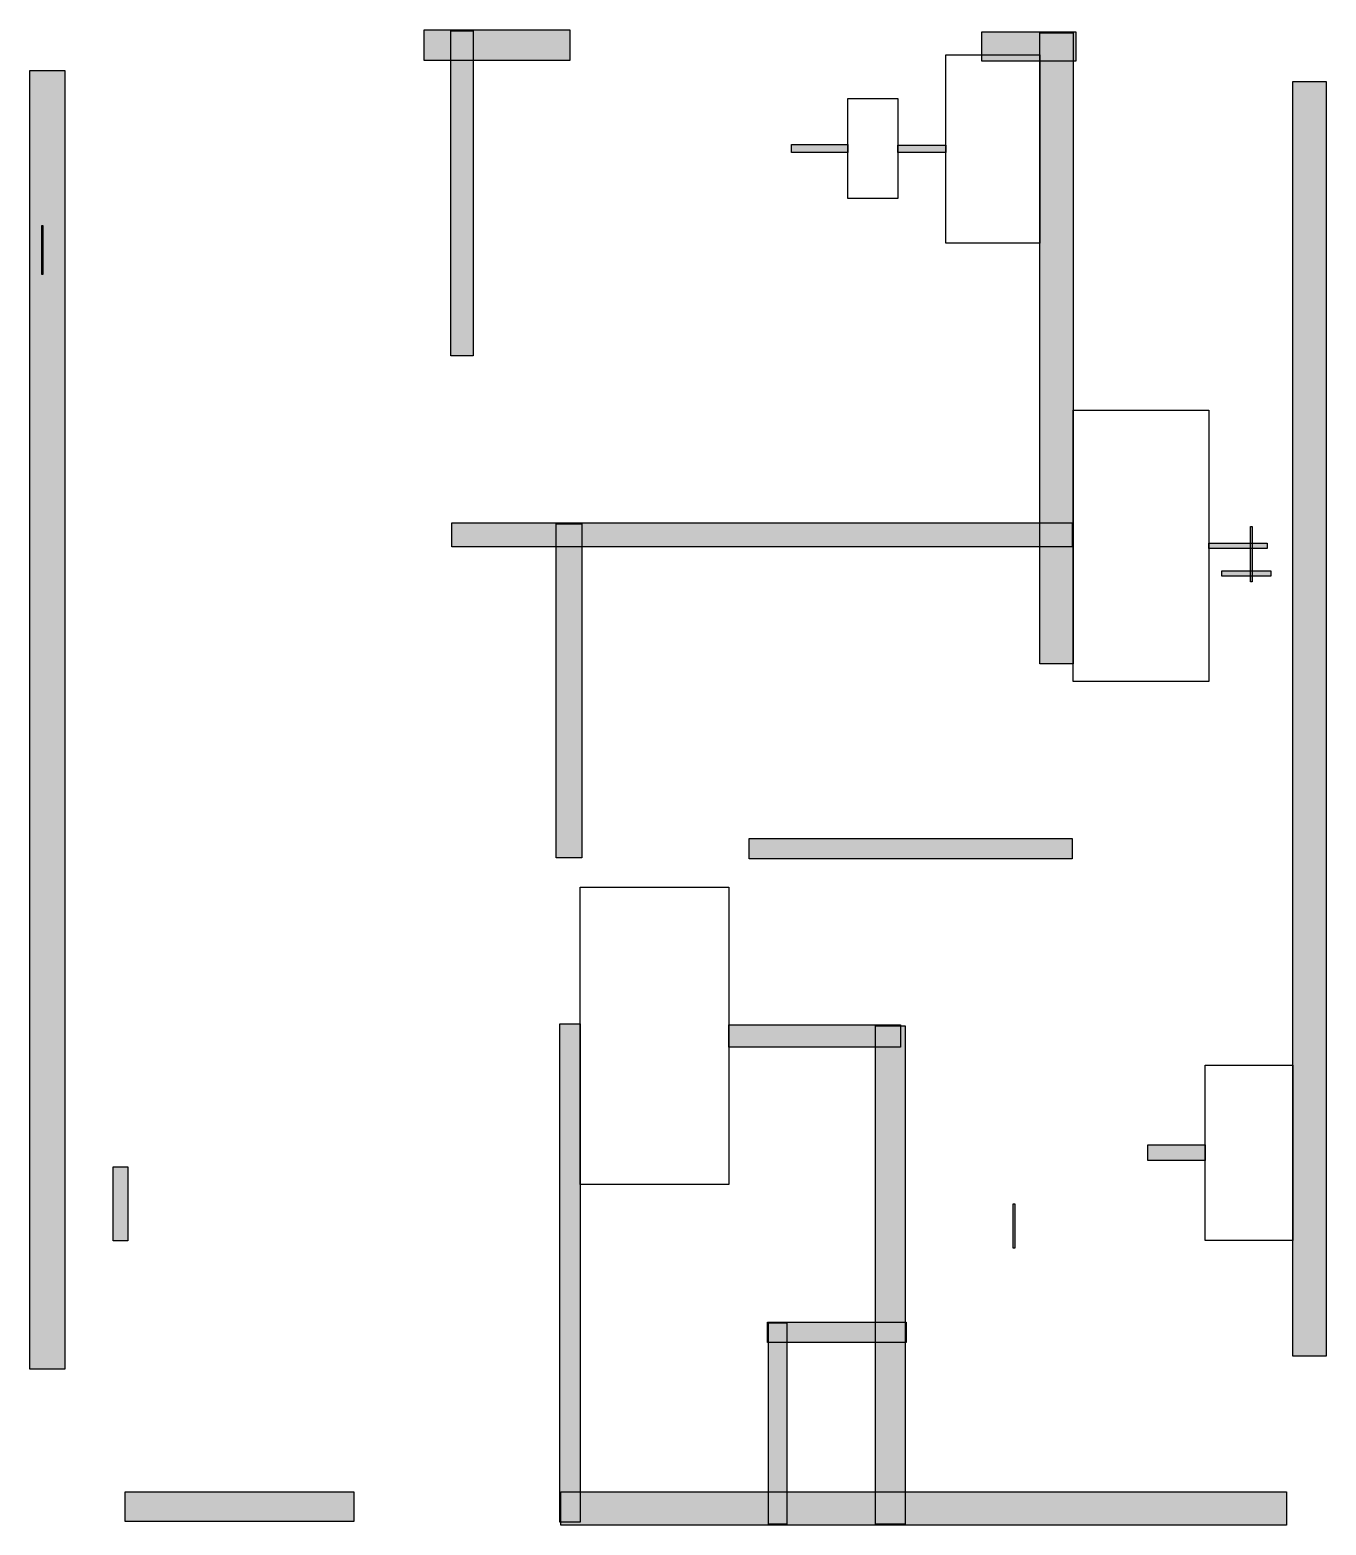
# Model space of a CAD drawing. Header units: centimetres. Extents: x 95 to 1331, y 118 to 1544.
import ezdxf

# ---------------------------------------------------------------- set-up
doc = ezdxf.new("R2010")
doc.units = ezdxf.units.CM
doc.layers.add('DOORZONE', color=2, linetype='Continuous')
doc.layers.add('WALL', color=7, linetype='Continuous')

msp = doc.modelspace()

# ---------------------------------------------------------------- hatches: boundary and pattern name
at = {"layer": 'WALL'}
h = msp.add_hatch(color=256, dxfattribs=at)
h.dxf.hatch_style = 1
h.paths.add_polyline_path([(470.8, 1543.52), (609.84, 1543.52), (609.84, 1514.48), (470.8, 1514.48)])
h = msp.add_hatch(color=256, dxfattribs=at)
h.dxf.hatch_style = 1
h.paths.add_polyline_path([(496.32, 1542.64), (517.44, 1542.64), (517.44, 1232.88), (496.32, 1232.88)])
h = msp.add_hatch(color=256, dxfattribs=at)
h.dxf.hatch_style = 1
h.paths.add_polyline_path([(1002.32, 1541.76), (1092.08, 1541.76), (1092.08, 1513.6), (1002.32, 1513.6)])
h = msp.add_hatch(color=256, dxfattribs=at)
h.dxf.hatch_style = 1
h.paths.add_polyline_path([(1057.76, 1540.88), (1089.44, 1540.88), (1089.44, 938.96), (1057.76, 938.96)])
h = msp.add_hatch(color=256, dxfattribs=at)
h.dxf.hatch_style = 1
h.paths.add_polyline_path([(95.04, 1504.8), (128.48, 1504.8), (128.48, 266.64), (95.04, 266.64)])
h = msp.add_hatch(color=256, dxfattribs=at)
h.dxf.hatch_style = 1
h.paths.add_polyline_path([(1298.88, 1494.24), (1330.56, 1494.24), (1330.56, 278.96), (1298.88, 278.96)])
h = msp.add_hatch(color=256, dxfattribs=at)
h.dxf.hatch_style = 1
h.paths.add_polyline_path([(821.04, 1434.4), (874.72, 1434.4), (874.72, 1426.48), (821.04, 1426.48)])
h = msp.add_hatch(color=256, dxfattribs=at)
h.dxf.hatch_style = 1
h.paths.add_polyline_path([(922.24, 1433.52), (968, 1433.52), (968, 1426.48), (922.24, 1426.48)])
h = msp.add_hatch(color=256, dxfattribs=at)
h.dxf.hatch_style = 1
h.paths.add_polyline_path([(106.48, 1356.96), (107.36, 1356.96), (107.36, 1310.32), (106.48, 1310.32)])
h = msp.add_hatch(color=256, dxfattribs=at)
h.dxf.hatch_style = 1
h.paths.add_polyline_path([(497.2, 1073.6), (1088.56, 1073.6), (1088.56, 1050.72), (497.2, 1050.72)])
h = msp.add_hatch(color=256, dxfattribs=at)
h.dxf.hatch_style = 1
h.paths.add_polyline_path([(596.64, 1072.72), (621.28, 1072.72), (621.28, 754.16), (596.64, 754.16)])
h = msp.add_hatch(color=256, dxfattribs=at)
h.dxf.hatch_style = 1
h.paths.add_polyline_path([(1258.4, 1070.08), (1260.16, 1070.08), (1260.16, 1017.28), (1258.4, 1017.28)])
h = msp.add_hatch(color=256, dxfattribs=at)
h.dxf.hatch_style = 1
h.paths.add_polyline_path([(1218.8, 1054.24), (1274.24, 1054.24), (1274.24, 1048.96), (1218.8, 1048.96)])
h = msp.add_hatch(color=256, dxfattribs=at)
h.dxf.hatch_style = 1
h.paths.add_polyline_path([(1231.12, 1027.84), (1277.76, 1027.84), (1277.76, 1022.56), (1231.12, 1022.56)])
h = msp.add_hatch(color=256, dxfattribs=at)
h.dxf.hatch_style = 1
h.paths.add_polyline_path([(780.56, 772.64), (1088.56, 772.64), (1088.56, 753.28), (780.56, 753.28)])
h = msp.add_hatch(color=256, dxfattribs=at)
h.dxf.hatch_style = 1
h.paths.add_polyline_path([(600.16, 595.76), (619.52, 595.76), (619.52, 120.56), (600.16, 120.56)])
h = msp.add_hatch(color=256, dxfattribs=at)
h.dxf.hatch_style = 1
h.paths.add_polyline_path([(761.2, 594.88), (924.88, 594.88), (924.88, 573.76), (761.2, 573.76)])
h = msp.add_hatch(color=256, dxfattribs=at)
h.dxf.hatch_style = 1
h.paths.add_polyline_path([(901.12, 594), (929.28, 594), (929.28, 118.8), (901.12, 118.8)])
h = msp.add_hatch(color=256, dxfattribs=at)
h.dxf.hatch_style = 1
h.paths.add_polyline_path([(1160.72, 480.48), (1215.28, 480.48), (1215.28, 465.52), (1160.72, 465.52)])
h = msp.add_hatch(color=256, dxfattribs=at)
h.dxf.hatch_style = 1
h.paths.add_polyline_path([(174.24, 459.36), (188.32, 459.36), (188.32, 388.96), (174.24, 388.96)])
h = msp.add_hatch(color=256, dxfattribs=at)
h.dxf.hatch_style = 1
h.paths.add_polyline_path([(1032.24, 424.16), (1034, 424.16), (1034, 381.92), (1032.24, 381.92)])
h = msp.add_hatch(color=256, dxfattribs=at)
h.dxf.hatch_style = 1
h.paths.add_polyline_path([(798.16, 311.52), (930.16, 311.52), (930.16, 292.16), (798.16, 292.16)])
h = msp.add_hatch(color=256, dxfattribs=at)
h.dxf.hatch_style = 1
h.paths.add_polyline_path([(799.04, 310.64), (816.64, 310.64), (816.64, 118.8), (799.04, 118.8)])
h = msp.add_hatch(color=256, dxfattribs=at)
h.dxf.hatch_style = 1
h.paths.add_polyline_path([(185.68, 149.6), (403.92, 149.6), (403.92, 121.44), (185.68, 121.44)])
h = msp.add_hatch(color=256, dxfattribs=at)
h.dxf.hatch_style = 1
h.paths.add_polyline_path([(601.04, 149.6), (1292.72, 149.6), (1292.72, 117.92), (601.04, 117.92)])

# ---------------------------------------------------------------- linework, layer by layer
at = {"layer": 'DOORZONE'}
for points in [[(968, 1519.76), (1057.76, 1519.76), (1057.76, 1340.24), (968, 1340.24)], [(874.72, 1477.96), (922.24, 1477.96), (922.24, 1382.92), (874.72, 1382.92)], [(1089.44, 1180.96), (1218.8, 1180.96), (1218.8, 922.24), (1089.44, 922.24)], [(619.52, 726), (761.2, 726), (761.2, 442.64), (619.52, 442.64)], [(1215.28, 556.6), (1298.88, 556.6), (1298.88, 389.4), (1215.28, 389.4)]]:
    msp.add_lwpolyline(points, close=True, dxfattribs=at)
at = {"layer": 'WALL'}
for points in [[(470.8, 1543.52), (609.84, 1543.52), (609.84, 1514.48), (470.8, 1514.48)], [(496.32, 1542.64), (517.44, 1542.64), (517.44, 1232.88), (496.32, 1232.88)], [(1002.32, 1541.76), (1092.08, 1541.76), (1092.08, 1513.6), (1002.32, 1513.6)], [(1057.76, 1540.88), (1089.44, 1540.88), (1089.44, 938.96), (1057.76, 938.96)], [(95.04, 1504.8), (128.48, 1504.8), (128.48, 266.64), (95.04, 266.64)], [(1298.88, 1494.24), (1330.56, 1494.24), (1330.56, 278.96), (1298.88, 278.96)], [(821.04, 1434.4), (874.72, 1434.4), (874.72, 1426.48), (821.04, 1426.48)], [(922.24, 1433.52), (968, 1433.52), (968, 1426.48), (922.24, 1426.48)], [(106.48, 1356.96), (107.36, 1356.96), (107.36, 1310.32), (106.48, 1310.32)], [(497.2, 1073.6), (1088.56, 1073.6), (1088.56, 1050.72), (497.2, 1050.72)], [(596.64, 1072.72), (621.28, 1072.72), (621.28, 754.16), (596.64, 754.16)], [(1258.4, 1070.08), (1260.16, 1070.08), (1260.16, 1017.28), (1258.4, 1017.28)], [(1218.8, 1054.24), (1274.24, 1054.24), (1274.24, 1048.96), (1218.8, 1048.96)], [(1231.12, 1027.84), (1277.76, 1027.84), (1277.76, 1022.56), (1231.12, 1022.56)], [(780.56, 772.64), (1088.56, 772.64), (1088.56, 753.28), (780.56, 753.28)], [(600.16, 595.76), (619.52, 595.76), (619.52, 120.56), (600.16, 120.56)], [(761.2, 594.88), (924.88, 594.88), (924.88, 573.76), (761.2, 573.76)], [(901.12, 594), (929.28, 594), (929.28, 118.8), (901.12, 118.8)], [(1160.72, 480.48), (1215.28, 480.48), (1215.28, 465.52), (1160.72, 465.52)], [(174.24, 459.36), (188.32, 459.36), (188.32, 388.96), (174.24, 388.96)], [(1032.24, 424.16), (1034, 424.16), (1034, 381.92), (1032.24, 381.92)], [(798.16, 311.52), (930.16, 311.52), (930.16, 292.16), (798.16, 292.16)], [(799.04, 310.64), (816.64, 310.64), (816.64, 118.8), (799.04, 118.8)], [(185.68, 149.6), (403.92, 149.6), (403.92, 121.44), (185.68, 121.44)], [(601.04, 149.6), (1292.72, 149.6), (1292.72, 117.92), (601.04, 117.92)]]:
    msp.add_lwpolyline(points, close=True, dxfattribs=at)

doc.saveas('drawing.dxf')
